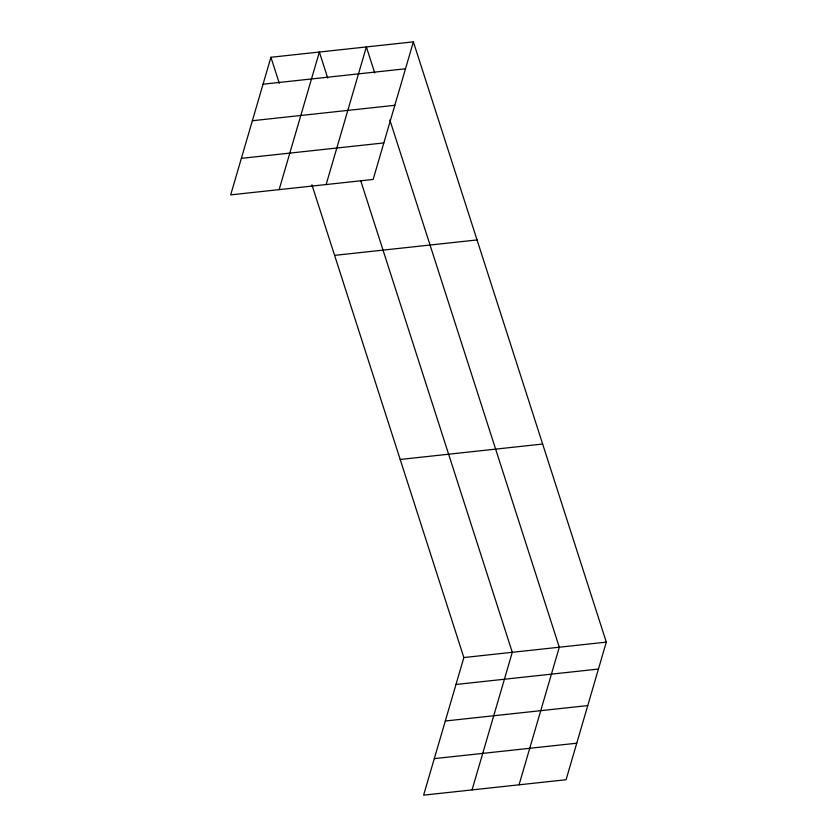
<?xml version="1.0" encoding="UTF-8"?>
<svg xmlns="http://www.w3.org/2000/svg" width="837" height="837" viewBox="0 0 837 837"><rect width="100%" height="100%" fill="white"/><g stroke="black" fill="none" stroke-linecap="round" stroke-linejoin="round"><path stroke-width="1.26" d="M270.926 57.272L230.688 194.875L373.145 179.453L413.384 41.85L270.926 57.272L279.286 83.271M279.129 189.633L319.368 52.03L327.717 78.029M326.137 184.538L366.376 46.935L374.725 72.934M311.919 184.799L463.855 657.547L423.616 795.15L566.074 779.728L606.312 642.125L413.384 41.85M472.058 789.908L512.286 652.305L360.747 180.792M519.066 784.813L559.294 647.21L389.854 119.984M263.059 84.202L405.506 68.78M252.376 120.727L394.823 105.305M241.37 158.35L383.827 142.928M334.591 255.369L477.048 239.937M400.191 459.461L542.638 444.039M463.855 657.547L606.312 642.125M455.977 684.478L598.434 669.056M445.305 721.002L587.752 705.581M434.298 758.625L576.745 743.204"/></g></svg>
